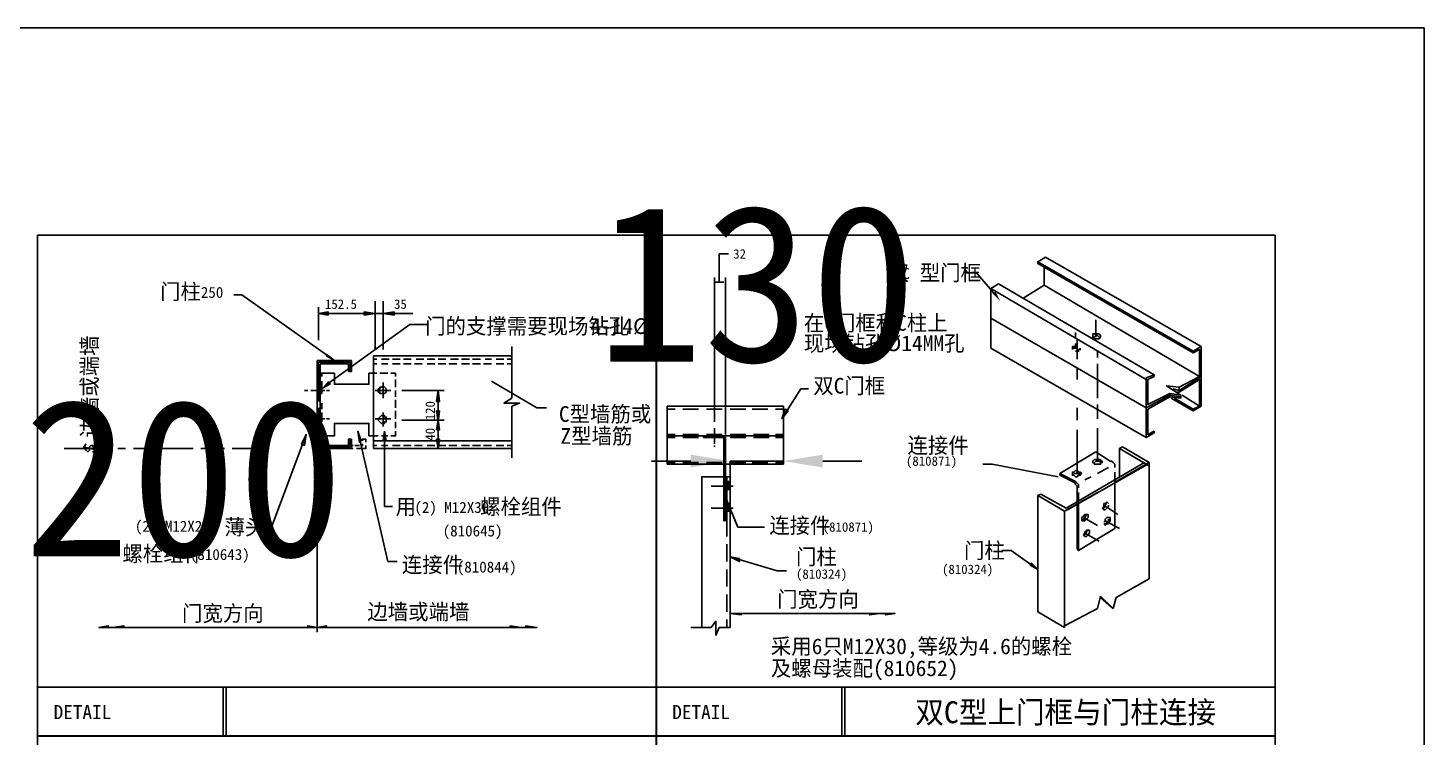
# Model space of a CAD drawing. Header units: metres. Extents: x -1.3 to 16, y 0.4 to 12.6.
# Drawn here: x 7.09 to 15.98, y 8.08 to 12.6 of the extents above; entities that cross this region are included whole.
import ezdxf

# ---------------------------------------------------------------- set-up
doc = ezdxf.new("R2010")
doc.units = ezdxf.units.M
for name, color, linetype in [('CALL', 1, 'Continuous'), ('CHNOTE', 2, 'Continuous'), ('CTRL', 5, 'Continuous'), ('DIMS-PRIM', 2, 'Continuous'), ('NOTE', 4, 'Continuous'), ('OBJS', 7, 'Continuous'), ('TTLB-SHBD', 1, 'Continuous')]:
    doc.layers.add(name, color=color, linetype=linetype)
doc.dimstyles.get("Standard").update_dxf_attribs({"dimtxt": 2.5, "dimasz": 2.5, "dimexe": 1.25, "dimexo": 0.625, "dimtad": 1, "dimcen": 2.5, "dimazin": 3, "dimtfac": 1, "dimtmove": 0, "dimatfit": 3})

# ---------------------------------------------------------------- blocks, each defined once
blk = doc.blocks.new('DETBLK')
at = {"layer": 'TTLB-SHBD'}
for p, q in [((6.57, 0), (0, 0)), ((0, 0), (0, -5.32)), ((6.57, 0), (6.57, -5.32)), ((0, -4.8), (6.57, -4.8)), ((1.97, -4.8), (1.97, -5.31)), ((2, -4.8), (2, -5.31)), ((0, -5.32), (6.57, -5.32))]:
    blk.add_line(p, q, dxfattribs=at)
blk.add_text('DETAIL ', height=0.15, dxfattribs=at).set_placement((0.17, -5.14))
blk = doc.blocks.new('DARROW')
blk.add_lwpolyline([(0, 0), (-1, 0)])
blk = doc.blocks.new('_CLOSEDFILLED')
at = {"color": 0, "linetype": 'BYBLOCK'}
blk.add_solid([(-1, 0.164), (0, 0), (-1, -0.164)], dxfattribs=at)
blk = doc.blocks.new('*D2')
for p, q in [((6.38, 9.71), (6.38, 8.6)), ((6.13, 8.6), (5.88, 8.6)), ((6.38, 7.47), (6.38, 8.6)), ((6.38, 8.6), (6.38, 8.6)), ((6.63, 8.6), (6.88, 8.6))]:
    blk.add_line(p, q)
at = {"layer": 'Defpoints'}
for p in [(6.38, 9.71), (6.38, 8.6), (6.38, 7.47)]:
    blk.add_point(p, dxfattribs=at)
at = {"layer": 'DIMS-PRIM', "xscale": 0.25, "yscale": 0.25}
blk.add_blockref('_CLOSEDFILLED', (6.38, 8.6), dxfattribs=at)
at = {"layer": 'DIMS-PRIM', "xscale": 0.25, "yscale": 0.25, "rotation": 180}
blk.add_blockref('_CLOSEDFILLED', (6.38, 8.6), dxfattribs=at)
at = {"layer": 'DIMS-PRIM', "insert": (6.38, 9.725), "char_height": 1, "attachment_point": 5}
blk.add_mtext('H1=H+200', dxfattribs=at)
blk = doc.blocks.new('*D16')
for p, q in [((11.9, 10), (11.9, 9.84)), ((11.31, 9.84), (11.06, 9.84)), ((11.56, 9.68), (11.56, 9.84)), ((11.56, 9.84), (11.9, 9.84)), ((12.15, 9.84), (12.4, 9.84))]:
    blk.add_line(p, q)
at = {"layer": 'Defpoints'}
for p in [(11.9, 10), (11.56, 9.84), (11.56, 9.68)]:
    blk.add_point(p, dxfattribs=at)
at = {"layer": 'DIMS-PRIM', "xscale": 0.25, "yscale": 0.25}
blk.add_blockref('_CLOSEDFILLED', (11.56, 9.84), dxfattribs=at)
at = {"layer": 'DIMS-PRIM', "xscale": 0.25, "yscale": 0.25, "rotation": 180}
blk.add_blockref('_CLOSEDFILLED', (11.9, 9.84), dxfattribs=at)
at = {"layer": 'DIMS-PRIM', "insert": (11.73, 10.965), "char_height": 1, "attachment_point": 5}
blk.add_mtext('130', dxfattribs=at)

msp = doc.modelspace()

# ---------------------------------------------------------------- linework, layer by layer
at = {"layer": 'CALL'}
for p, q in [((10.33, 10.18), (10.04, 10.35)), ((9.35, 9.97), (9.36, 10.03)), ((9.37, 9.97), (9.35, 9.97)), ((9.36, 10.03), (9.36, 9.55)), ((9.36, 10.03), (9.37, 9.97)), ((11.61, 9.42), (11.53, 9.61))]:
    msp.add_line(p, q, dxfattribs=at)
for points in [[(8.45, 10.9), (8.4, 10.9)], [(9.04, 10.48), (8.99, 10.51), (8.99, 10.52), (9.04, 10.48), (8.45, 10.9)], [(12.06, 10.3), (12.01, 10.3), (11.89, 10.11)], [(10.33, 10.18), (10.39, 10.18)], [(11.89, 10.11), (11.93, 10.16), (11.91, 10.17), (11.89, 10.11)], [(8.86, 10.01), (8.85, 9.94), (8.83, 9.95), (8.86, 10.01), (8.64, 9.42)], [(9.19, 10.03), (9.2, 9.96), (9.21, 9.97), (9.19, 10.03), (9.38, 9.2)], [(7.44, 9.93), (7.53, 9.91)], [(7.5, 9.9), (7.51, 9.9), (7.51, 9.92), (7.5, 9.94), (7.49, 9.94), (7.48, 9.93), (7.48, 9.91), (7.47, 9.9), (7.46, 9.91), (7.45, 9.92), (7.45, 9.94), (7.46, 9.95)], [(7.53, 9.91), (7.53, 9.95)], [(13.17, 9.82), (13.23, 9.82), (13.65, 9.74)], [(9.36, 9.55), (9.41, 9.55)], [(8.64, 9.42), (8.59, 9.42)], [(11.61, 9.42), (11.78, 9.42)], [(13.29, 9.27), (13.35, 9.27)], [(13.29, 9.27), (13.35, 9.27)], [(13.52, 9.15), (13.35, 9.27)], [(13.52, 9.15), (13.35, 9.27)], [(9.38, 9.2), (9.44, 9.2)], [(11.56, 9.23), (11.62, 9.22), (11.62, 9.2), (11.56, 9.23), (11.86, 9.14)], [(13.52, 9.15), (13.47, 9.18), (13.48, 9.19), (13.52, 9.15)], [(13.52, 9.15), (13.47, 9.18), (13.48, 9.19), (13.52, 9.15)], [(11.86, 9.14), (11.92, 9.14)]]:
    msp.add_lwpolyline(points, dxfattribs=at)
at = {"layer": 'CTRL'}
for points in [[(13.89, 10.63), (13.89, 10.74)], [(13.76, 10.63), (13.76, 10.66)], [(13.76, 10.56), (13.76, 10.59)]]:
    msp.add_lwpolyline(points, dxfattribs=at)
at = {"layer": 'DIMS-PRIM'}
for p, q in [((9, 10.79), (8.94, 10.78)), ((8.94, 10.78), (9, 10.77)), ((9, 10.77), (9, 10.79)), ((9.23, 10.79), (9.3, 10.78)), ((9.23, 10.77), (9.23, 10.79)), ((9.3, 10.78), (9.23, 10.77)), ((9.3, 10.78), (9.54, 10.78)), ((9.42, 10.79), (9.35, 10.78)), ((9.35, 10.78), (9.42, 10.77)), ((9.42, 10.77), (9.42, 10.79)), ((9.47, 10.29), (9.74, 10.29)), ((9.7, 10.29), (9.69, 10.22)), ((9.71, 10.22), (9.7, 10.29)), ((9.69, 10.22), (9.71, 10.22)), ((9.7, 10.09), (9.69, 10.16)), ((9.69, 10.16), (9.71, 10.16)), ((9.71, 10.16), (9.7, 10.09)), ((9.47, 10.1), (9.74, 10.1)), ((9.7, 10.1), (9.69, 10.04)), ((9.71, 10.04), (9.7, 10.1)), ((9.69, 10.04), (9.71, 10.04)), ((9.7, 9.92), (9.69, 9.98)), ((9.69, 9.98), (9.71, 9.98)), ((9.71, 9.98), (9.7, 9.92))]:
    msp.add_line(p, q, dxfattribs=at)
msp.add_lwpolyline([(-1.31, 12.6), (15.98, 12.6), (15.98, 0.36), (-1.31, 0.36)], close=True, dxfattribs=at)
for points in [[(11.49, 10.98), (11.49, 11.16)], [(11.55, 11.16), (11.49, 11.16)], [(11.46, 10.09), (11.46, 11.01)], [(11.52, 10.98), (11.46, 10.98)], [(11.53, 10.01), (11.53, 11.01)], [(9.3, 10.55), (9.3, 10.86)], [(9.35, 10.55), (9.35, 10.86)], [(8.94, 10.61), (8.94, 10.82)], [(8.95, 10.78), (9.3, 10.78)], [(9.7, 10.29), (9.7, 9.92)], [(8.93, 9.84), (8.93, 8.75)], [(11.56, 8.87), (12.51, 8.87), (12.61, 8.87), (12.55, 8.86), (12.55, 8.87), (12.61, 8.87)], [(11.56, 8.87), (11.63, 8.87), (11.63, 8.86), (11.56, 8.87)], [(12.51, 8.87), (12.45, 8.86), (12.45, 8.87), (12.51, 8.87)], [(8.93, 8.78), (8.87, 8.78), (8.87, 8.79), (8.93, 8.78), (7.63, 8.78), (7.7, 8.79), (7.7, 8.78), (7.63, 8.78), (7.54, 8.78), (7.6, 8.79), (7.6, 8.78), (7.54, 8.78)], [(8.93, 8.78), (8.99, 8.79), (8.99, 8.78), (8.93, 8.78), (10.23, 8.78), (10.16, 8.78), (10.16, 8.79), (10.23, 8.78), (10.33, 8.78), (10.26, 8.78), (10.26, 8.79), (10.33, 8.78)]]:
    msp.add_lwpolyline(points, dxfattribs=at)
at = {"layer": 'NOTE'}
for p, q in [((13.13, 11.04), (13.06, 11.04)), ((13.24, 10.91), (13.13, 11.04)), ((9.01, 10.34), (9.52, 10.71)), ((9.52, 10.71), (9.59, 10.71)), ((9.59, 10.71), (9.63, 10.71)), ((14.21, 9.82), (14.23, 9.83)), ((11.44, 9.68), (11.58, 9.68)), ((11.44, 9.54), (11.58, 9.54))]:
    msp.add_line(p, q, dxfattribs=at)
for points in [[(13.25, 10.92), (13.23, 10.91), (13.28, 10.86)], [(9.02, 10.33), (9, 10.35), (8.95, 10.29)]]:
    msp.add_solid(points, dxfattribs=at)
at = {"layer": 'OBJS'}
for p, q in [((11.39, 10), (11.39, 9.99)), ((11.39, 9.99), (11.51, 9.99)), ((14.04, 9.92), (14.23, 9.81)), ((14.04, 9.74), (14.04, 9.92)), ((14.02, 9.71), (14.21, 9.82)), ((14.02, 9.71), (14.21, 9.82)), ((14.23, 9.83), (14.23, 9.09)), ((13.7, 9.54), (13.54, 9.63)), ((13.69, 9.52), (13.69, 8.78)), ((13.94, 9.55), (13.93, 9.54)), ((13.93, 9.54), (13.94, 9.54)), ((13.93, 9.54), (13.94, 9.53)), ((13.94, 9.57), (13.94, 9.55)), ((13.95, 9.57), (13.94, 9.57)), ((13.94, 9.54), (13.95, 9.55)), ((13.94, 9.53), (13.94, 9.53)), ((13.94, 9.53), (13.95, 9.53)), ((13.96, 9.58), (13.95, 9.57)), ((13.95, 9.56), (13.96, 9.57)), ((13.95, 9.55), (13.95, 9.56)), ((13.95, 9.53), (13.96, 9.54)), ((13.97, 9.57), (13.96, 9.58)), ((13.96, 9.57), (13.96, 9.57)), ((13.96, 9.54), (13.97, 9.55)), ((13.97, 9.57), (13.97, 9.57)), ((13.97, 9.55), (13.97, 9.56)), ((13.81, 9.49), (13.8, 9.48)), ((13.8, 9.48), (13.8, 9.47)), ((13.8, 9.46), (13.81, 9.47)), ((13.8, 9.47), (13.8, 9.46)), ((13.8, 9.46), (13.81, 9.46)), ((13.82, 9.5), (13.81, 9.49)), ((13.81, 9.47), (13.82, 9.47)), ((13.81, 9.46), (13.82, 9.46)), ((13.83, 9.5), (13.82, 9.5)), ((13.82, 9.48), (13.83, 9.5)), ((13.82, 9.47), (13.82, 9.48)), ((13.82, 9.46), (13.83, 9.47)), ((13.84, 9.5), (13.83, 9.5)), ((13.83, 9.5), (13.83, 9.5)), ((13.83, 9.47), (13.84, 9.48)), ((13.84, 9.49), (13.84, 9.5)), ((13.84, 9.48), (13.84, 9.49)), ((13.95, 9.46), (13.94, 9.45)), ((13.94, 9.44), (13.95, 9.44)), ((13.94, 9.44), (13.95, 9.44)), ((13.96, 9.48), (13.95, 9.47)), ((13.95, 9.47), (13.95, 9.46)), ((13.95, 9.44), (13.96, 9.45)), ((13.95, 9.44), (13.95, 9.43)), ((13.95, 9.43), (13.96, 9.44)), ((13.97, 9.48), (13.96, 9.48)), ((13.96, 9.45), (13.97, 9.46)), ((13.96, 9.44), (13.97, 9.44)), ((13.98, 9.48), (13.97, 9.48)), ((13.97, 9.48), (13.97, 9.48)), ((13.97, 9.46), (13.97, 9.47)), ((13.97, 9.44), (13.98, 9.46)), ((13.98, 9.47), (13.98, 9.48)), ((13.98, 9.46), (13.98, 9.47)), ((13.82, 9.38), (13.81, 9.37)), ((13.81, 9.37), (13.82, 9.36)), ((13.81, 9.37), (13.82, 9.37)), ((13.83, 9.4), (13.82, 9.39)), ((13.82, 9.39), (13.82, 9.38)), ((13.82, 9.37), (13.83, 9.38)), ((13.82, 9.36), (13.82, 9.36)), ((13.82, 9.36), (13.83, 9.36)), ((13.84, 9.4), (13.83, 9.4)), ((13.83, 9.39), (13.84, 9.4)), ((13.83, 9.38), (13.83, 9.39)), ((13.83, 9.36), (13.84, 9.37)), ((13.85, 9.4), (13.84, 9.4)), ((13.84, 9.4), (13.84, 9.4)), ((13.84, 9.37), (13.85, 9.38)), ((13.85, 9.39), (13.85, 9.4)), ((13.85, 9.38), (13.85, 9.39)), ((14.23, 9.09), (14.02, 8.97)), ((14.21, 9.08), (14.02, 8.97))]:
    msp.add_line(p, q, dxfattribs=at)
for points in [[(13.52, 11.1), (13.52, 11.11), (13.57, 11.14)], [(13.52, 11.1), (13.52, 11.11), (13.57, 11.14)], [(14.56, 10.57), (13.57, 11.14)], [(14.56, 10.57), (13.57, 11.14)], [(14.51, 10.54), (13.52, 11.11)], [(14.51, 10.54), (13.52, 11.11)], [(14.51, 10.53), (13.52, 11.1)], [(14.51, 10.53), (13.52, 11.1)], [(13.56, 10.96), (13.56, 11.07)], [(13.56, 10.96), (13.56, 11.07)], [(13.22, 10.94), (13.27, 10.97)], [(13.22, 10.94), (13.27, 10.97)], [(14.21, 10.36), (13.22, 10.94)], [(14.21, 10.36), (13.22, 10.94)], [(13.22, 10.75), (13.22, 10.94)], [(13.22, 10.75), (13.22, 10.94)], [(14.26, 10.39), (13.27, 10.97)], [(14.26, 10.39), (13.27, 10.97)], [(13.56, 10.96), (13.43, 10.88)], [(13.56, 10.96), (13.43, 10.88)], [(14.55, 10.38), (13.56, 10.96)], [(14.55, 10.38), (13.56, 10.96)], [(14.21, 10.18), (13.22, 10.75)], [(14.21, 10.18), (13.22, 10.75)], [(14.21, 9.99), (13.22, 10.56), (13.22, 10.75)], [(13.77, 10.49), (13.77, 10.62)], [(13.91, 10.65), (13.91, 10.65), (13.9, 10.65), (13.89, 10.65), (13.88, 10.65), (13.87, 10.65), (13.87, 10.64), (13.87, 10.64), (13.87, 10.63), (13.87, 10.63), (13.87, 10.62), (13.88, 10.62), (13.89, 10.62), (13.9, 10.62), (13.91, 10.62), (13.91, 10.62), (13.92, 10.63), (13.92, 10.63), (13.92, 10.64), (13.92, 10.64), (13.91, 10.65)], [(13.91, 10.65), (13.91, 10.65), (13.9, 10.65), (13.89, 10.65), (13.88, 10.65), (13.87, 10.65), (13.87, 10.64), (13.87, 10.64), (13.87, 10.63), (13.87, 10.63), (13.87, 10.62), (13.88, 10.62), (13.89, 10.62), (13.9, 10.62), (13.91, 10.62), (13.91, 10.62), (13.92, 10.63), (13.92, 10.63), (13.92, 10.64), (13.92, 10.64), (13.91, 10.65)], [(13.92, 10.63), (13.91, 10.63), (13.91, 10.63), (13.9, 10.64), (13.89, 10.64), (13.88, 10.63), (13.87, 10.63), (13.87, 10.63)], [(13.92, 10.63), (13.91, 10.63), (13.91, 10.63), (13.9, 10.64), (13.89, 10.64), (13.88, 10.63), (13.87, 10.63), (13.87, 10.63)], [(9.29, 9.92), (9.29, 10.51)], [(9.29, 10.51), (10.17, 10.51)], [(10.17, 10.57), (10.17, 10.24)], [(13.77, 10.57), (13.76, 10.57), (13.75, 10.57), (13.74, 10.57), (13.74, 10.57), (13.74, 10.56), (13.74, 10.56)], [(13.77, 10.57), (13.76, 10.57), (13.75, 10.57), (13.74, 10.57), (13.74, 10.57), (13.74, 10.56), (13.74, 10.56)], [(13.77, 10.56), (13.76, 10.56), (13.75, 10.56), (13.74, 10.56), (13.74, 10.55)], [(13.77, 10.56), (13.76, 10.56), (13.75, 10.56), (13.74, 10.56), (13.74, 10.55)], [(13.76, 10.54), (13.77, 10.54), (13.78, 10.54), (13.78, 10.55), (13.79, 10.55), (13.79, 10.56), (13.79, 10.56)], [(13.76, 10.54), (13.77, 10.54), (13.78, 10.54), (13.78, 10.55), (13.79, 10.55), (13.79, 10.56), (13.79, 10.56)], [(13.9, 10.5), (13.9, 10.54)], [(14.42, 10.31), (14.55, 10.38), (14.55, 10.55), (14.51, 10.53), (14.51, 10.54), (14.56, 10.57), (14.56, 10.38)], [(14.42, 10.31), (14.55, 10.38), (14.55, 10.55), (14.51, 10.53), (14.51, 10.54), (14.56, 10.57), (14.56, 10.38)], [(8.93, 9.92), (8.93, 10.48)], [(8.93, 10.48), (9.15, 10.48)], [(8.94, 10.47), (8.94, 10.22)], [(8.94, 10.47), (9.03, 10.47)], [(8.95, 9.94), (8.95, 10.46)], [(8.95, 10.46), (9.13, 10.46)], [(9.03, 10.47), (9.14, 10.47)], [(9.13, 10.41), (9.13, 10.46)], [(9.15, 10.41), (9.13, 10.41)], [(9.14, 10.47), (9.14, 10.41)], [(9.15, 10.48), (9.15, 10.41)], [(9.31, 10.49), (9.29, 10.49)], [(9.29, 10.46), (9.31, 10.46)], [(9.39, 10.49), (9.34, 10.49)], [(9.34, 10.46), (9.38, 10.46)], [(9.46, 10.49), (9.41, 10.49)], [(9.41, 10.46), (9.46, 10.46)], [(9.53, 10.49), (9.48, 10.49)], [(9.48, 10.46), (9.53, 10.46)], [(9.55, 10.46), (9.6, 10.46)], [(9.61, 10.49), (9.56, 10.49)], [(9.68, 10.49), (9.63, 10.49)], [(9.63, 10.46), (9.68, 10.46)], [(9.75, 10.49), (9.7, 10.49)], [(9.7, 10.46), (9.75, 10.46)], [(9.77, 10.46), (9.82, 10.46)], [(9.83, 10.49), (9.78, 10.49)], [(9.9, 10.49), (9.85, 10.49)], [(9.85, 10.46), (9.9, 10.46)], [(9.97, 10.49), (9.92, 10.49)], [(9.92, 10.46), (9.97, 10.46)], [(9.99, 10.46), (10.04, 10.46)], [(10.04, 10.49), (10, 10.49)], [(10.12, 10.49), (10.07, 10.49)], [(10.07, 10.46), (10.12, 10.46)], [(10.17, 10.49), (10.14, 10.49)], [(10.14, 10.46), (10.17, 10.46)], [(13.77, 10.36), (13.77, 10.43)], [(13.9, 10.24), (13.9, 10.46)], [(8.96, 10.32), (8.93, 10.32)], [(8.95, 10.4), (9.04, 10.4), (9.04, 10.33), (9.26, 10.33), (9.26, 10.4)], [(8.96, 10.4), (8.96, 10.38)], [(8.96, 10.35), (8.96, 10.3)], [(8.96, 10.32), (8.96, 10.29), (8.96, 10.27)], [(9.26, 10.4), (9.29, 10.4), (9.31, 10.4)], [(9.32, 10.29), (9.32, 10.3), (9.33, 10.3), (9.33, 10.31), (9.34, 10.31), (9.35, 10.32), (9.36, 10.31), (9.36, 10.31), (9.37, 10.3), (9.37, 10.3), (9.37, 10.29), (9.37, 10.28), (9.37, 10.28), (9.36, 10.27), (9.36, 10.27), (9.35, 10.27), (9.34, 10.27), (9.33, 10.27), (9.33, 10.28), (9.32, 10.28), (9.32, 10.29)], [(9.33, 10.4), (9.38, 10.4)], [(9.35, 10.34), (9.35, 10.24)], [(9.4, 10.4), (9.43, 10.4), (9.43, 10.38)], [(9.43, 10.36), (9.43, 10.31)], [(14.36, 10.25), (14.22, 10.17), (14.22, 10.01), (14.26, 10.03), (14.26, 10.02), (14.21, 9.99), (14.21, 10.18), (14.21, 10.37), (14.26, 10.39), (14.26, 10.38), (14.22, 10.36), (14.22, 10.2), (14.36, 10.27)], [(14.36, 10.25), (14.22, 10.17), (14.22, 10.01), (14.26, 10.03), (14.26, 10.02), (14.21, 9.99), (14.21, 10.18), (14.21, 10.37), (14.26, 10.39), (14.26, 10.38), (14.22, 10.36), (14.22, 10.2), (14.36, 10.27)], [(14.36, 10.27), (14.43, 10.26), (14.34, 10.32), (14.42, 10.31)], [(14.36, 10.27), (14.43, 10.26), (14.34, 10.32), (14.42, 10.31)], [(14.42, 10.29), (14.56, 10.38), (14.56, 10.19), (14.51, 10.16), (14.51, 10.17), (14.55, 10.19), (14.55, 10.36), (14.42, 10.28)], [(14.42, 10.29), (14.56, 10.38), (14.56, 10.19), (14.51, 10.16), (14.51, 10.17), (14.55, 10.19), (14.55, 10.36), (14.42, 10.28)], [(8.87, 10.29), (8.85, 10.29)], [(8.98, 10.29), (8.89, 10.29)], [(8.96, 10.27), (8.93, 10.27)], [(9.01, 10.29), (8.99, 10.29)], [(9.3, 10.29), (9.4, 10.29)], [(9.43, 10.29), (9.43, 10.25)], [(9.43, 10.23), (9.43, 10.18)], [(10.17, 10.24), (10.12, 10.21), (10.22, 10.21), (10.17, 10.19)], [(14.21, 10.18), (14.36, 10.26)], [(14.21, 10.18), (14.36, 10.26)], [(14.36, 10.27), (14.36, 10.26), (14.43, 10.25), (14.43, 10.26)], [(14.36, 10.27), (14.36, 10.26), (14.43, 10.25), (14.43, 10.26)], [(14.36, 10.26), (14.36, 10.25)], [(14.36, 10.26), (14.36, 10.25)], [(14.36, 10.25), (14.43, 10.24)], [(14.36, 10.25), (14.43, 10.24)], [(14.51, 10.16), (14.37, 10.24)], [(14.51, 10.16), (14.37, 10.24)], [(14.38, 10.3), (14.42, 10.29)], [(14.38, 10.3), (14.42, 10.29)], [(14.51, 10.17), (14.39, 10.24)], [(14.51, 10.17), (14.39, 10.24)], [(14.41, 10.28), (14.42, 10.28)], [(14.41, 10.28), (14.42, 10.28)], [(14.42, 10.31), (14.42, 10.29)], [(14.42, 10.31), (14.42, 10.29)], [(14.42, 10.29), (14.42, 10.28)], [(14.42, 10.29), (14.42, 10.28)], [(14.43, 10.25), (14.43, 10.24)], [(14.43, 10.25), (14.43, 10.24)], [(14.55, 10.19), (14.44, 10.26)], [(14.55, 10.19), (14.44, 10.26)], [(8.94, 10.18), (8.94, 10.03)], [(8.96, 10.21), (8.96, 10.17)], [(8.96, 10.15), (8.96, 10.11)], [(9.35, 10.15), (9.35, 10.06)], [(9.43, 10.16), (9.43, 10.11)], [(10.17, 10.19), (10.17, 9.86)], [(11.16, 10.19), (11.9, 10.19)], [(11.16, 10), (11.16, 10.19)], [(11.16, 10.17), (11.21, 10.17)], [(11.26, 10.17), (11.36, 10.17)], [(11.41, 10.17), (11.51, 10.17)], [(11.46, 10.17), (11.46, 10.19)], [(11.56, 10.17), (11.66, 10.17)], [(11.7, 10.17), (11.8, 10.17)], [(11.85, 10.17), (11.9, 10.17)], [(11.9, 10), (11.9, 10.19)], [(13.77, 10.1), (13.77, 10.18)], [(13.9, 10.11), (13.9, 10.2)], [(8.87, 10.11), (8.85, 10.11)], [(8.98, 10.11), (8.89, 10.11)], [(8.93, 10.13), (8.96, 10.13)], [(8.96, 10.09), (8.93, 10.09)], [(8.95, 10), (9.04, 10), (9.04, 10.08), (9.26, 10.08), (9.26, 10)], [(8.96, 10.13), (8.96, 10.11), (8.96, 10.09)], [(9.01, 10.11), (8.99, 10.11)], [(9.3, 10.11), (9.4, 10.11)], [(9.32, 10.11), (9.32, 10.11), (9.33, 10.12), (9.33, 10.12), (9.34, 10.13), (9.35, 10.13), (9.36, 10.13), (9.36, 10.12), (9.37, 10.12), (9.37, 10.11), (9.37, 10.11), (9.37, 10.1), (9.37, 10.09), (9.36, 10.09), (9.36, 10.08), (9.35, 10.08), (9.34, 10.08), (9.33, 10.09), (9.33, 10.09), (9.32, 10.1), (9.32, 10.11)], [(9.43, 10.09), (9.43, 10.05)], [(11.46, 10), (11.46, 10.05)], [(13.9, 9.84), (13.9, 10.05)], [(8.94, 9.99), (8.94, 9.93)], [(8.96, 10.02), (8.96, 10)], [(9.13, 9.98), (9.13, 9.94)], [(9.13, 9.98), (9.15, 9.98)], [(9.14, 9.93), (9.14, 9.98)], [(9.15, 9.98), (9.15, 9.92)], [(9.23, 9.98), (9.22, 9.98), (9.22, 9.97)], [(9.24, 9.96), (9.24, 9.98), (9.23, 9.98)], [(9.32, 10), (9.3, 10), (9.26, 10)], [(10.17, 9.97), (9.29, 9.97)], [(9.38, 10), (9.34, 10)], [(9.43, 10.03), (9.43, 10), (9.4, 10)], [(11.21, 10.01), (11.16, 10.01)], [(11.16, 10), (11.9, 10)], [(11.16, 10), (11.9, 10)], [(11.16, 10), (11.16, 9.82)], [(11.21, 9.99), (11.16, 9.99)], [(11.36, 10.01), (11.26, 10.01)], [(11.36, 9.99), (11.26, 9.99)], [(11.51, 10.01), (11.41, 10.01)], [(11.51, 9.99), (11.41, 9.99)], [(11.45, 10.01), (11.48, 10.01)], [(11.45, 10), (11.45, 10.01)], [(11.45, 9.99), (11.45, 10)], [(11.45, 10), (11.48, 10)], [(11.46, 10), (11.46, 9.95)], [(11.48, 10.01), (11.48, 10)], [(11.48, 10), (11.48, 9.99)], [(11.51, 10), (11.51, 10), (11.51, 10), (11.52, 10), (11.52, 10), (11.52, 10), (11.52, 10), (11.53, 9.99), (11.53, 9.99), (11.53, 9.99), (11.53, 9.99), (11.53, 9.98), (11.53, 9.98), (11.53, 9.98), (11.53, 9.97)], [(11.51, 9.99), (11.51, 9.99), (11.51, 9.99), (11.51, 9.99), (11.51, 9.99), (11.51, 9.99), (11.52, 9.99), (11.52, 9.98), (11.52, 9.98), (11.52, 9.98), (11.52, 9.98), (11.52, 9.98), (11.52, 9.98), (11.52, 9.97)], [(11.52, 9.97), (11.52, 9.46)], [(11.53, 9.46), (11.53, 9.97)], [(11.66, 10.01), (11.56, 10.01)], [(11.66, 9.99), (11.56, 9.99)], [(11.81, 10.01), (11.71, 10.01)], [(11.81, 9.99), (11.71, 9.99)], [(11.9, 10.01), (11.85, 10.01)], [(11.9, 9.99), (11.85, 9.99)], [(11.9, 10), (11.9, 9.82)], [(13.77, 9.76), (13.77, 10.04)], [(7.51, 9.92), (7.32, 9.92)], [(7.61, 9.92), (7.56, 9.92)], [(7.71, 9.92), (7.66, 9.92)], [(8.14, 9.92), (7.76, 9.92)], [(8.24, 9.92), (8.19, 9.92)], [(8.34, 9.92), (8.29, 9.92)], [(8.58, 9.92), (8.39, 9.92)], [(9.15, 9.92), (8.93, 9.92)], [(8.94, 9.93), (9.14, 9.93)], [(9.13, 9.94), (8.95, 9.94)], [(9.16, 9.94), (9.15, 9.94)], [(9.15, 9.92), (9.16, 9.92)], [(9.2, 9.94), (9.17, 9.94)], [(9.18, 9.92), (9.21, 9.92)], [(9.22, 9.95), (9.22, 9.94), (9.21, 9.94)], [(9.22, 9.92), (9.24, 9.92), (9.24, 9.94)], [(9.29, 9.94), (9.31, 9.94)], [(10.17, 9.92), (9.29, 9.92)], [(9.34, 9.94), (9.38, 9.94)], [(9.41, 9.94), (9.46, 9.94)], [(9.48, 9.94), (9.53, 9.94)], [(9.55, 9.94), (9.6, 9.94)], [(9.63, 9.94), (9.68, 9.94)], [(9.7, 9.94), (9.75, 9.94)], [(9.77, 9.94), (9.82, 9.94)], [(9.85, 9.94), (9.9, 9.94)], [(9.92, 9.94), (9.97, 9.94)], [(9.99, 9.94), (10.04, 9.94)], [(10.07, 9.94), (10.12, 9.94)], [(10.14, 9.94), (10.17, 9.94)], [(11.46, 9.94), (11.46, 9.93)], [(13.66, 9.75), (13.66, 9.76), (13.89, 9.9)], [(13.89, 9.9), (13.98, 9.84)], [(14.04, 9.92), (14.06, 9.93)], [(14.04, 9.92), (14.06, 9.93)], [(14.04, 9.74), (14.04, 9.92), (14.21, 9.82)], [(14.23, 9.83), (14.06, 9.93)], [(14.23, 9.83), (14.06, 9.93)], [(11.16, 9.83), (11.21, 9.83)], [(11.16, 9.82), (11.9, 9.82)], [(11.26, 9.83), (11.36, 9.83)], [(11.41, 9.83), (11.51, 9.83)], [(11.56, 9.83), (11.66, 9.83)], [(11.7, 9.83), (11.8, 9.83)], [(11.85, 9.83), (11.9, 9.83)], [(13.7, 9.54), (14.2, 9.83)], [(13.71, 9.53), (14.22, 9.82)], [(13.92, 9.85), (13.91, 9.85), (13.9, 9.85), (13.89, 9.85), (13.89, 9.85), (13.88, 9.85), (13.87, 9.84), (13.87, 9.84), (13.87, 9.83), (13.87, 9.83), (13.88, 9.82), (13.89, 9.82), (13.89, 9.82), (13.9, 9.82), (13.91, 9.82), (13.92, 9.82), (13.92, 9.83), (13.93, 9.83), (13.93, 9.84), (13.92, 9.84), (13.92, 9.85)], [(13.92, 9.83), (13.92, 9.83), (13.91, 9.84), (13.9, 9.84), (13.89, 9.84), (13.89, 9.84), (13.88, 9.83), (13.88, 9.83)], [(13.9, 9.76), (13.97, 9.8)], [(14.01, 9.8), (14.01, 9.81), (14.01, 9.81), (14.01, 9.82), (14, 9.83), (14, 9.83), (13.99, 9.84), (13.98, 9.84)], [(14.01, 9.72), (14.2, 9.83)], [(14.01, 9.72), (14.2, 9.83)], [(11.56, 9.74), (11.38, 9.74), (11.38, 8.78)], [(11.52, 9.71), (11.54, 9.71), (11.56, 9.71)], [(11.53, 9.66), (11.53, 9.71)], [(11.54, 9.74), (11.54, 9.47)], [(11.54, 9.66), (11.54, 9.71)], [(11.54, 9.71), (11.54, 9.66)], [(11.55, 9.74), (11.56, 9.74)], [(11.55, 9.71), (11.55, 9.66)], [(11.56, 8.78), (11.56, 9.74)], [(13.66, 9.76), (13.76, 9.71)], [(13.66, 9.75), (13.76, 9.7)], [(13.79, 9.77), (13.78, 9.77), (13.77, 9.78), (13.76, 9.78), (13.75, 9.77), (13.75, 9.77), (13.74, 9.77), (13.74, 9.76), (13.74, 9.76), (13.74, 9.75), (13.75, 9.75), (13.75, 9.75), (13.76, 9.74), (13.77, 9.74), (13.78, 9.75), (13.79, 9.75), (13.79, 9.75), (13.8, 9.76), (13.8, 9.76), (13.79, 9.77), (13.79, 9.77)], [(13.79, 9.76), (13.79, 9.76), (13.78, 9.76), (13.77, 9.76), (13.76, 9.76), (13.75, 9.76), (13.75, 9.76), (13.75, 9.76)], [(13.78, 9.67), (13.78, 9.67), (13.78, 9.68), (13.78, 9.69), (13.77, 9.7), (13.77, 9.7), (13.76, 9.71), (13.76, 9.71)], [(13.77, 9.67), (13.77, 9.68), (13.77, 9.68), (13.76, 9.69), (13.76, 9.69), (13.76, 9.7), (13.76, 9.7)], [(13.78, 9.27), (14.01, 9.41), (14.01, 9.77)], [(13.82, 9.72), (13.86, 9.74)], [(11.56, 9.66), (11.54, 9.66), (11.52, 9.66)], [(13.54, 9.63), (13.52, 9.62), (13.69, 9.52)], [(13.52, 9.62), (13.52, 8.88)], [(13.52, 9.62), (13.52, 8.88)], [(13.7, 9.54), (13.54, 9.63)], [(13.69, 9.52), (13.9, 9.64)], [(13.7, 9.54), (13.89, 9.65)], [(13.77, 9.28), (13.77, 9.67)], [(13.77, 9.28), (13.78, 9.27), (13.78, 9.64)], [(11.52, 9.57), (11.54, 9.57), (11.56, 9.57)], [(11.56, 9.52), (11.54, 9.52), (11.52, 9.52)], [(11.53, 9.52), (11.53, 9.57)], [(11.54, 9.57), (11.54, 9.52)], [(11.54, 9.52), (11.54, 9.57)], [(11.55, 9.57), (11.55, 9.52)], [(13.78, 9.55), (13.78, 9.46)], [(13.94, 9.56), (14.03, 9.5)], [(11.53, 9.46), (11.52, 9.46)], [(11.54, 9.36), (11.54, 9.47)], [(13.81, 9.48), (13.9, 9.43)], [(13.95, 9.46), (14.04, 9.41)], [(13.78, 9.42), (13.78, 9.37)], [(13.82, 9.38), (13.91, 9.33)], [(11.54, 9.2), (11.54, 9.31)], [(11.54, 9.04), (11.54, 9.15)], [(11.54, 8.88), (11.54, 8.99)], [(13.9, 8.9), (13.69, 8.79)], [(13.9, 8.9), (13.88, 8.89)], [(13.9, 8.9), (13.92, 8.98)], [(13.9, 8.9), (13.92, 8.98)], [(14, 8.9), (13.92, 8.98)], [(14, 8.9), (13.92, 8.98)], [(14, 8.9), (13.99, 8.91), (13.92, 8.97)], [(14, 8.9), (13.99, 8.91), (13.92, 8.97)], [(14.02, 8.97), (14, 8.9)], [(14.02, 8.97), (14, 8.9)], [(11.44, 8.78), (11.47, 8.82), (11.47, 8.73), (11.49, 8.78)], [(11.54, 8.78), (11.54, 8.83)], [(13.69, 8.78), (13.52, 8.88)], [(13.69, 8.78), (13.52, 8.88)], [(11.31, 8.78), (11.44, 8.78)], [(11.49, 8.78), (11.56, 8.78)]]:
    msp.add_lwpolyline(points, dxfattribs=at)

# ---------------------------------------------------------------- block references
at = {"xscale": 0.6, "yscale": 0.6, "zscale": 0.6}
for p in [(7.15, 11.28), (11.09, 11.28), (7.15, 8.09), (11.09, 8.09)]:
    msp.add_blockref('DETBLK', p, dxfattribs=at)
at = {"layer": 'CALL'}
for p, xscale, yscale, zscale, rotation in [((10.04, 10.35), 0.08, 0.08, 0.08, 149.52), ((11.53, 9.61), 0.05, 0.05, 0.05, 112.71)]:
    msp.add_blockref('DARROW', p, dxfattribs=dict(at, xscale=xscale, yscale=yscale, zscale=zscale, rotation=rotation))

# ---------------------------------------------------------------- texts
for s, height, rotation, p in [(' C ', 0.07, 0.25, (12.61, 11)), ('门柱', 0.1, 0.17, (11.98, 9.18)), ('门柱', 0.1, 0.17, (13.05, 9.22)), ('(810324)', 0.06, 0.17, (12.91, 9.12)), ('(810324)', 0.06, 0.17, (11.98, 9.09))]:
    msp.add_text(s, height=height, rotation=rotation, dxfattribs=at).set_placement(p)
for s, height, p in [('双C门框', 0.1, (12.09, 10.27)), ('连接件', 0.1, (12.69, 9.89)), ('(810871)', 0.06, (12.68, 9.81)), ('连接件', 0.1, (11.81, 9.38)), ('(810871)', 0.06, (12.15, 9.39))]:
    msp.add_text(s, height=height, dxfattribs=at).set_placement(p)
at = {"layer": 'CHNOTE'}
for s, height, p in [('双 型门框', 0.1, (12.57, 10.99)), ('门柱', 0.1, (7.93, 10.87)), ('250', 0.07, (8.19, 10.88)), (' 门的支撑需要现场钻孔', 0.1, (9.55, 10.65)), ('4-14%%C ', 0.1, (10.67, 10.65)), ('C型墙筋或', 0.1, (10.47, 10.09)), ('Z型墙筋', 0.1, (10.48, 9.95)), ('用      螺栓组件', 0.1, (9.43, 9.5)), ('(2) M12X30 ', 0.07, (9.55, 9.51)), ('(2) M12X20  ', 0.07, (7.77, 9.39)), ('薄头', 0.1, (8.34, 9.37)), ('(810645)', 0.07, (9.73, 9.36)), ('螺栓组件', 0.1, (7.69, 9.2)), ('(810643)', 0.07, (8.12, 9.21)), ('连接件', 0.1, (9.47, 9.13)), ('(810844)', 0.07, (9.82, 9.13)), ('门宽方向', 0.1, (11.86, 8.91)), ('门宽方向', 0.1, (8.07, 8.82)), ('边墙或端墙', 0.1, (9.25, 8.83))]:
    msp.add_text(s, height=height, dxfattribs=at).set_placement(p)
msp.add_text('边墙或端墙', height=0.1, rotation=90, dxfattribs=at).set_placement((7.53, 9.99))
at = {"layer": 'DIMS-PRIM'}
for s, rotation, p in [('32', 0.11, (11.58, 11.13)), ('120', 90, (9.68, 10.1)), ('40', 90, (9.68, 9.97))]:
    msp.add_text(s, height=0.06, rotation=rotation, dxfattribs=at).set_placement(p)
for s, height, p in [('152.5', 0.06, (8.98, 10.81)), ('35', 0.06, (9.42, 10.81)), ('采用6只M12X30,等级为4.6的螺栓', 0.1, (11.82, 8.61)), ('及螺母装配(810652)', 0.1, (11.82, 8.47))]:
    msp.add_text(s, height=height, dxfattribs=at).set_placement(p)
at = {"layer": 'NOTE'}
for s, p in [('在C门框和C柱上', (12.03, 10.67)), ('现场钻孔%%C14MM孔', (12.03, 10.54))]:
    msp.add_text(s, height=0.1, rotation=0.06, dxfattribs=at).set_placement(p)
msp.add_text('双C型上门框与门柱连接', height=0.14, dxfattribs=at).set_placement((12.74, 8.17))

# ---------------------------------------------------------------- dimensions: what is measured, and where the dimension line sits
at = {"layer": 'DIMS-PRIM'}
for base, p1, p2, text, picture, middle in [((11.56, 9.84), (11.56, 9.68), (11.9, 10), '130', '*D16', (11.73, 10.965)), ((6.38, 8.6), (6.38, 9.71), (6.38, 7.47), 'H1=H+200', '*D2', (6.38, 9.725))]:
    dim = msp.add_linear_dim(base=base, p1=p1, p2=p2, text=text, dimstyle='Standard', dxfattribs=at)
    dim.commit()
    dim.dimension.update_dxf_attribs({"geometry": picture, "text_midpoint": middle})

doc.saveas('drawing.dxf')
